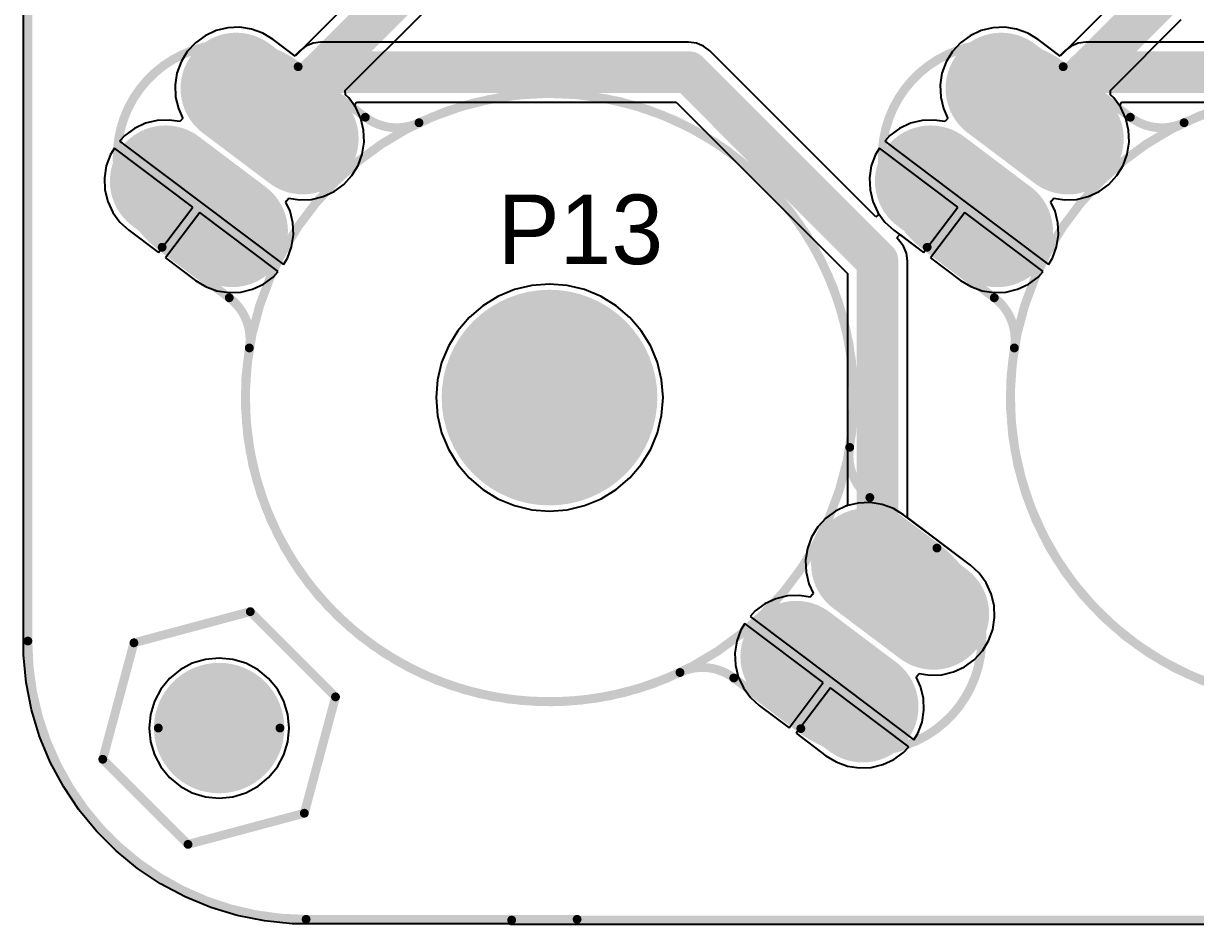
# Model space of a CAD drawing. Header units: millimetres. Extents: x -0.01 to 6.54, y 0.01 to 3.19.
# Drawn here: x -0.007 to 1.32, y 0.01 to 1.03 of the extents above; entities that cross this region are included whole.
import ezdxf

# ---------------------------------------------------------------- set-up
doc = ezdxf.new("R2010")
doc.units = ezdxf.units.MM
doc.header["$MEASUREMENT"] = 0
for name, color, linetype in [('BottomLayer', 5, 'Continuous'), ('BottomSolder', 6, 'Continuous'), ('Mechanical1', 6, 'Continuous'), ('MultiLayer', 9, 'Continuous'), ('PadHoleLayer', 156, 'Continuous'), ('TopLayer', 1, 'Continuous'), ('TopOverlay', 2, 'Continuous'), ('TopSolder', 216, 'Continuous'), ('ViaHoleLayer', 16, 'Continuous')]:
    doc.layers.add(name, color=color, linetype=linetype)

msp = doc.modelspace()

# ---------------------------------------------------------------- linework, layer by layer
at = {"layer": 'BottomLayer'}
for p, q in [((-0.0068, 0.331), (-0.0068, 2.6144)), ((0.2113, 1.0221), (0.1989, 1.0163)), ((0.2245, 1.0253), (0.2113, 1.0221)), ((0.2381, 1.0258), (0.2245, 1.0253)), ((0.2515, 1.0237), (0.2381, 1.0258)), ((0.2643, 1.0191), (0.2515, 1.0237)), ((1.0774, 1.0221), (1.0651, 1.0163)), ((1.0906, 1.0253), (1.0774, 1.0221)), ((1.1042, 1.0258), (1.0906, 1.0253)), ((1.1176, 1.0237), (1.1042, 1.0258)), ((1.1304, 1.0191), (1.1176, 1.0237)), ((0.1989, 1.0163), (0.1879, 1.0083)), ((0.2759, 1.012), (0.2643, 1.0191)), ((0.3005, 0.9934), (0.2759, 1.012)), ((0.33, 1.0089), (0.3212, 1.0078)), ((0.7463, 1.0089), (0.33, 1.0089)), ((0.755, 1.0078), (0.7463, 1.0089)), ((1.0651, 1.0163), (1.0541, 1.0083)), ((1.142, 1.012), (1.1304, 1.0191)), ((1.1666, 0.9934), (1.142, 1.012)), ((1.1961, 1.0089), (1.1874, 1.0078)), ((1.6124, 1.0089), (1.1961, 1.0089)), ((0.1787, 0.9983), (0.1716, 0.9867)), ((0.1879, 1.0083), (0.1787, 0.9983)), ((0.306, 0.999), (0.3005, 0.9934)), ((0.313, 1.0044), (0.306, 0.999)), ((0.3212, 1.0078), (0.313, 1.0044)), ((0.7584, 1.0064), (0.755, 1.0078)), ((0.7632, 1.0044), (0.7584, 1.0064)), ((0.7702, 0.999), (0.7632, 1.0044)), ((0.9581, 0.8111), (0.7702, 0.999)), ((1.0449, 0.9983), (1.0378, 0.9867)), ((1.0541, 1.0083), (1.0449, 0.9983)), ((1.1722, 0.999), (1.1666, 0.9934)), ((1.1792, 1.0044), (1.1722, 0.999)), ((1.1874, 1.0078), (1.1792, 1.0044)), ((0.1716, 0.9867), (0.167, 0.9739)), ((1.0378, 0.9867), (1.0331, 0.9739)), ((0.167, 0.9739), (0.1649, 0.9605)), ((1.0331, 0.9739), (1.031, 0.9605)), ((0.1649, 0.9605), (0.1654, 0.9469)), ((1.031, 0.9605), (1.0316, 0.9469)), ((0.1654, 0.9469), (0.1686, 0.9337)), ((1.0316, 0.9469), (1.0348, 0.9337)), ((0.1686, 0.9337), (0.1734, 0.9234)), ((0.3681, 0.9366), (0.3704, 0.9411)), ((0.3694, 0.9349), (0.3681, 0.9366)), ((0.3751, 0.9226), (0.3694, 0.9349)), ((0.3704, 0.9411), (0.7322, 0.9411)), ((0.7322, 0.9411), (0.9261, 0.7472)), ((1.0348, 0.9337), (1.0395, 0.9234)), ((1.2343, 0.9366), (1.2365, 0.9411)), ((1.2355, 0.9349), (1.2343, 0.9366)), ((1.2412, 0.9226), (1.2355, 0.9349)), ((1.2365, 0.9411), (1.5984, 0.9411)), ((0.1313, 0.9171), (0.1189, 0.9113)), ((0.1445, 0.9203), (0.1313, 0.9171)), ((0.1581, 0.9208), (0.1445, 0.9203)), ((0.1701, 0.919), (0.1581, 0.9208)), ((0.1728, 0.9219), (0.1701, 0.919)), ((0.1734, 0.9234), (0.1728, 0.9219)), ((0.3783, 0.9093), (0.3751, 0.9226)), ((0.9974, 0.9171), (0.9851, 0.9113)), ((1.0106, 0.9203), (0.9974, 0.9171)), ((1.0242, 0.9208), (1.0106, 0.9203)), ((1.0363, 0.919), (1.0242, 0.9208)), ((1.039, 0.9219), (1.0363, 0.919)), ((1.0395, 0.9234), (1.039, 0.9219)), ((1.2444, 0.9093), (1.2412, 0.9226)), ((0.1079, 0.9033), (0.1021, 0.897)), ((0.1189, 0.9113), (0.1079, 0.9033)), ((0.3789, 0.8958), (0.3783, 0.9093)), ((0.9741, 0.9033), (0.9683, 0.897)), ((0.9851, 0.9113), (0.9741, 0.9033)), ((1.245, 0.8958), (1.2444, 0.9093)), ((0.1021, 0.897), (0.1949, 0.8271)), ((0.3768, 0.8823), (0.3789, 0.8958)), ((0.9683, 0.897), (1.061, 0.8271)), ((1.2429, 0.8823), (1.245, 0.8958)), ((0.0916, 0.8817), (0.087, 0.8689)), ((0.0961, 0.889), (0.0916, 0.8817)), ((0.1849, 0.8221), (0.0961, 0.889)), ((0.3721, 0.8695), (0.3768, 0.8823)), ((0.9578, 0.8817), (0.9531, 0.8689)), ((0.9622, 0.889), (0.9578, 0.8817)), ((1.051, 0.8221), (0.9622, 0.889)), ((1.2382, 0.8695), (1.2429, 0.8823)), ((0.087, 0.8689), (0.0849, 0.8555)), ((0.365, 0.8579), (0.3721, 0.8695)), ((0.9531, 0.8689), (0.951, 0.8555)), ((1.2312, 0.8579), (1.2382, 0.8695)), ((0.0849, 0.8555), (0.0854, 0.8419)), ((0.3558, 0.8479), (0.365, 0.8579)), ((0.951, 0.8555), (0.9516, 0.8419)), ((1.2219, 0.8479), (1.2312, 0.8579)), ((0.0854, 0.8419), (0.0886, 0.8287)), ((0.3325, 0.8342), (0.3448, 0.8399)), ((0.3448, 0.8399), (0.3558, 0.8479)), ((0.9516, 0.8419), (0.9548, 0.8287)), ((1.1986, 0.8342), (1.211, 0.8399)), ((1.211, 0.8399), (1.2219, 0.8479)), ((0.0886, 0.8287), (0.0943, 0.8163)), ((0.1949, 0.8271), (0.2876, 0.7572)), ((0.2903, 0.8279), (0.2909, 0.8293)), ((0.2951, 0.8176), (0.2903, 0.8279)), ((0.2909, 0.8293), (0.2936, 0.8323)), ((0.2936, 0.8323), (0.3057, 0.8304)), ((0.3057, 0.8304), (0.3193, 0.831)), ((0.3193, 0.831), (0.3325, 0.8342)), ((0.9548, 0.8287), (0.9605, 0.8163)), ((1.061, 0.8271), (1.1538, 0.7572)), ((1.1565, 0.8279), (1.1571, 0.8293)), ((1.1612, 0.8176), (1.1565, 0.8279)), ((1.1571, 0.8293), (1.1598, 0.8323)), ((1.1598, 0.8323), (1.1718, 0.8304)), ((1.1718, 0.8304), (1.1854, 0.831)), ((1.1854, 0.831), (1.1986, 0.8342)), ((0.0943, 0.8163), (0.1024, 0.8053)), ((0.1461, 0.7707), (0.1849, 0.8221)), ((0.1928, 0.8161), (0.1541, 0.7647)), ((0.2816, 0.7492), (0.1928, 0.8161)), ((0.2983, 0.8043), (0.2951, 0.8176)), ((0.9619, 0.8144), (0.9581, 0.8111)), ((0.9605, 0.8163), (0.9619, 0.8144)), ((1.0123, 0.7707), (1.051, 0.8221)), ((1.059, 0.8161), (1.0202, 0.7647)), ((1.1477, 0.7492), (1.059, 0.8161)), ((1.1644, 0.8043), (1.1612, 0.8176)), ((0.1024, 0.8053), (0.1124, 0.7961)), ((0.2989, 0.7908), (0.2983, 0.8043)), ((1.165, 0.7908), (1.1644, 0.8043)), ((0.1124, 0.7961), (0.1461, 0.7707)), ((0.2968, 0.7773), (0.2989, 0.7908)), ((0.9819, 0.7873), (0.9852, 0.7911)), ((0.984, 0.7852), (0.9819, 0.7873)), ((0.9894, 0.7782), (0.984, 0.7852)), ((0.9852, 0.7911), (1.0123, 0.7707)), ((1.1629, 0.7773), (1.165, 0.7908)), ((0.2921, 0.7645), (0.2968, 0.7773)), ((0.9928, 0.77), (0.9894, 0.7782)), ((0.9939, 0.7613), (0.9928, 0.77)), ((1.1582, 0.7645), (1.1629, 0.7773)), ((0.1541, 0.7647), (0.1878, 0.7393)), ((0.2876, 0.7572), (0.2921, 0.7645)), ((0.9939, 0.4707), (0.9939, 0.7613)), ((1.0202, 0.7647), (1.054, 0.7393)), ((1.1538, 0.7572), (1.1582, 0.7645)), ((0.2758, 0.7429), (0.2816, 0.7492)), ((0.9261, 0.7472), (0.9261, 0.4842)), ((1.1419, 0.7429), (1.1477, 0.7492)), ((0.1878, 0.7393), (0.1994, 0.7322)), ((0.1994, 0.7322), (0.2122, 0.7275)), ((0.2525, 0.7292), (0.2648, 0.7349)), ((0.2648, 0.7349), (0.2758, 0.7429)), ((0.5687, 0.7335), (0.5491, 0.7288)), ((0.5888, 0.7351), (0.5687, 0.7335)), ((0.6089, 0.7335), (0.5888, 0.7351)), ((0.6285, 0.7288), (0.6089, 0.7335)), ((1.054, 0.7393), (1.0656, 0.7322)), ((1.0656, 0.7322), (1.0784, 0.7275)), ((1.1186, 0.7292), (1.131, 0.7349)), ((1.131, 0.7349), (1.1419, 0.7429)), ((0.2122, 0.7275), (0.2257, 0.7254)), ((0.2257, 0.7254), (0.2393, 0.726)), ((0.2393, 0.726), (0.2525, 0.7292)), ((0.5304, 0.7211), (0.5132, 0.7105)), ((0.5491, 0.7288), (0.5304, 0.7211)), ((0.6471, 0.7211), (0.6285, 0.7288)), ((0.6643, 0.7105), (0.6471, 0.7211)), ((1.0784, 0.7275), (1.0918, 0.7254)), ((1.0918, 0.7254), (1.1054, 0.726)), ((1.1054, 0.726), (1.1186, 0.7292)), ((0.5132, 0.7105), (0.4979, 0.6974)), ((0.6796, 0.6974), (0.6643, 0.7105)), ((0.4979, 0.6974), (0.4848, 0.6821)), ((0.6927, 0.6821), (0.6796, 0.6974)), ((0.4848, 0.6821), (0.4743, 0.6649)), ((0.7033, 0.6649), (0.6927, 0.6821)), ((0.4743, 0.6649), (0.4665, 0.6463)), ((0.711, 0.6463), (0.7033, 0.6649)), ((0.4665, 0.6463), (0.4618, 0.6267)), ((0.7157, 0.6267), (0.711, 0.6463)), ((0.4618, 0.6267), (0.4603, 0.6066)), ((0.7173, 0.6066), (0.7157, 0.6267)), ((0.4603, 0.6066), (0.4618, 0.5865)), ((0.7157, 0.5865), (0.7173, 0.6066)), ((0.4618, 0.5865), (0.4665, 0.5669)), ((0.711, 0.5669), (0.7157, 0.5865)), ((0.4665, 0.5669), (0.4743, 0.5482)), ((0.7033, 0.5482), (0.711, 0.5669)), ((0.4743, 0.5482), (0.4848, 0.531)), ((0.6927, 0.531), (0.7033, 0.5482)), ((0.4848, 0.531), (0.4979, 0.5157)), ((0.6796, 0.5157), (0.6927, 0.531)), ((0.4979, 0.5157), (0.5132, 0.5026)), ((0.6643, 0.5026), (0.6796, 0.5157)), ((0.5132, 0.5026), (0.5304, 0.4921)), ((0.5304, 0.4921), (0.5491, 0.4843)), ((0.6285, 0.4843), (0.6471, 0.4921)), ((0.6471, 0.4921), (0.6643, 0.5026)), ((0.5491, 0.4843), (0.5687, 0.4796)), ((0.5687, 0.4796), (0.5888, 0.4781)), ((0.5888, 0.4781), (0.6089, 0.4796)), ((0.6089, 0.4796), (0.6285, 0.4843)), ((0.9127, 0.4782), (0.9017, 0.4702)), ((0.9251, 0.4839), (0.9127, 0.4782)), ((0.9261, 0.4842), (0.9251, 0.4839)), ((0.9017, 0.4702), (0.8925, 0.4602)), ((1.0652, 0.417), (0.9939, 0.4707)), ((0.8925, 0.4602), (0.8854, 0.4486)), ((0.8854, 0.4486), (0.8808, 0.4358)), ((0.8808, 0.4358), (0.8787, 0.4224)), ((0.8787, 0.4224), (0.8792, 0.4088)), ((1.0752, 0.4078), (1.0652, 0.417)), ((0.8792, 0.4088), (0.8824, 0.3956)), ((1.0832, 0.3968), (1.0752, 0.4078)), ((0.8824, 0.3956), (0.8872, 0.3852)), ((0.8872, 0.3852), (0.8866, 0.3838)), ((1.0889, 0.3844), (1.0832, 0.3968)), ((0.8327, 0.3732), (0.8217, 0.3652)), ((0.8451, 0.3789), (0.8327, 0.3732)), ((0.8583, 0.3821), (0.8451, 0.3789)), ((0.8719, 0.3827), (0.8583, 0.3821)), ((0.8839, 0.3808), (0.8719, 0.3827)), ((0.8866, 0.3838), (0.8839, 0.3808)), ((1.0921, 0.3712), (1.0889, 0.3844)), ((0.8217, 0.3652), (0.8159, 0.3589)), ((0.8159, 0.3589), (0.9087, 0.289)), ((1.0927, 0.3576), (1.0921, 0.3712)), ((0.8099, 0.3509), (0.8054, 0.3436)), ((0.8987, 0.284), (0.8099, 0.3509)), ((1.0906, 0.3442), (1.0927, 0.3576)), ((0.8054, 0.3436), (0.8008, 0.3308)), ((1.0859, 0.3314), (1.0906, 0.3442)), ((-0.0068, 0.3153), (-0.0068, 0.331)), ((0.8008, 0.3308), (0.7987, 0.3174)), ((1.0696, 0.3098), (1.0788, 0.3198)), ((1.0788, 0.3198), (1.0859, 0.3314)), ((-0.0037, 0.284), (-0.0068, 0.3153)), ((0.1844, 0.3058), (0.1707, 0.2985)), ((0.1993, 0.3103), (0.1844, 0.3058)), ((0.2147, 0.3118), (0.1993, 0.3103)), ((0.2302, 0.3103), (0.2147, 0.3118)), ((0.2451, 0.3058), (0.2302, 0.3103)), ((0.2588, 0.2985), (0.2451, 0.3058)), ((0.7987, 0.3174), (0.7992, 0.3038)), ((1.0586, 0.3018), (1.0696, 0.3098)), ((0.1707, 0.2985), (0.1587, 0.2886)), ((0.2708, 0.2886), (0.2588, 0.2985)), ((0.7992, 0.3038), (0.8024, 0.2906)), ((1.0047, 0.2912), (1.0074, 0.2942)), ((1.0074, 0.2942), (1.0195, 0.2923)), ((1.0195, 0.2923), (1.0331, 0.2929)), ((1.0331, 0.2929), (1.0463, 0.2961)), ((1.0463, 0.2961), (1.0586, 0.3018)), ((0.0024, 0.2531), (-0.0037, 0.284)), ((0.1587, 0.2886), (0.1488, 0.2766)), ((0.2807, 0.2766), (0.2708, 0.2886)), ((0.8024, 0.2906), (0.8082, 0.2782)), ((0.8599, 0.2326), (0.8987, 0.284)), ((0.9087, 0.289), (1.0014, 0.2191)), ((1.0041, 0.2898), (1.0047, 0.2912)), ((1.0089, 0.2794), (1.0041, 0.2898)), ((1.0121, 0.2662), (1.0089, 0.2794)), ((0.1488, 0.2766), (0.1415, 0.2629)), ((0.288, 0.2629), (0.2807, 0.2766)), ((0.8082, 0.2782), (0.8162, 0.2672)), ((0.8162, 0.2672), (0.8262, 0.258)), ((0.9067, 0.278), (0.8679, 0.2266)), ((0.9954, 0.2111), (0.9067, 0.278)), ((1.0127, 0.2526), (1.0121, 0.2662)), ((0.0115, 0.223), (0.0024, 0.2531)), ((0.1415, 0.2629), (0.137, 0.248)), ((0.2925, 0.248), (0.288, 0.2629)), ((0.8262, 0.258), (0.8599, 0.2326)), ((1.0106, 0.2392), (1.0127, 0.2526)), ((0.137, 0.248), (0.1355, 0.2325)), ((0.294, 0.2325), (0.2925, 0.248)), ((1.0059, 0.2264), (1.0106, 0.2392)), ((0.1355, 0.2325), (0.137, 0.2171)), ((0.2925, 0.2171), (0.294, 0.2325)), ((0.8679, 0.2266), (0.9016, 0.2012)), ((1.0014, 0.2191), (1.0059, 0.2264)), ((0.0236, 0.194), (0.0115, 0.223)), ((0.137, 0.2171), (0.1415, 0.2022)), ((0.288, 0.2022), (0.2925, 0.2171)), ((0.1415, 0.2022), (0.1488, 0.1885)), ((0.2807, 0.1885), (0.288, 0.2022)), ((0.9016, 0.2012), (0.9133, 0.1941)), ((0.9786, 0.1968), (0.9896, 0.2048)), ((0.9896, 0.2048), (0.9954, 0.2111)), ((0.0384, 0.1663), (0.0236, 0.194)), ((0.1488, 0.1885), (0.1587, 0.1765)), ((0.2708, 0.1765), (0.2807, 0.1885)), ((0.9133, 0.1941), (0.926, 0.1894)), ((0.926, 0.1894), (0.9395, 0.1873)), ((0.9395, 0.1873), (0.9531, 0.1879)), ((0.9531, 0.1879), (0.9663, 0.1911)), ((0.9663, 0.1911), (0.9786, 0.1968)), ((0.1587, 0.1765), (0.1707, 0.1666)), ((0.2588, 0.1666), (0.2708, 0.1765)), ((0.0559, 0.1401), (0.0384, 0.1663)), ((0.1707, 0.1666), (0.1844, 0.1593)), ((0.1844, 0.1593), (0.1993, 0.1548)), ((0.2302, 0.1548), (0.2451, 0.1593)), ((0.2451, 0.1593), (0.2588, 0.1666)), ((0.1993, 0.1548), (0.2147, 0.1533)), ((0.2147, 0.1533), (0.2302, 0.1548)), ((0.0758, 0.1158), (0.0559, 0.1401)), ((0.098, 0.0936), (0.0758, 0.1158)), ((0.1223, 0.0737), (0.098, 0.0936)), ((0.1485, 0.0562), (0.1223, 0.0737)), ((0.1762, 0.0414), (0.1485, 0.0562)), ((0.2052, 0.0293), (0.1762, 0.0414)), ((0.2353, 0.0202), (0.2052, 0.0293)), ((0.2662, 0.0141), (0.2353, 0.0202)), ((0.2975, 0.011), (0.2662, 0.0141)), ((0.543, 0.011), (0.2975, 0.011)), ((0.5434, 0.0108), (0.543, 0.011)), ((0.544, 0.0104), (0.5434, 0.0108)), ((0.5448, 0.0102), (0.544, 0.0104)), ((0.5456, 0.0101), (0.5448, 0.0102)), ((1.99, 0.0101), (0.5456, 0.0101))]:
    msp.add_line(p, q, dxfattribs=at)
for points, const_width in [([(0.2341, 0.9566), (0.3096, 0.8997)], 0.1181), ([(1.1003, 0.9566), (1.1757, 0.8997)], 0.1181), ([(0.2831, 0.9281), (0.33, 0.975)], 0.0472), ([(0.33, 0.975), (0.7463, 0.975)], 0.0472), ([(0.7463, 0.975), (0.96, 0.7613)], 0.0472), ([(1.1493, 0.9281), (1.1961, 0.975)], 0.0472), ([(1.1961, 0.975), (1.6124, 0.975)], 0.0472), ([(0.2719, 0.9281), (0.2831, 0.9281)], 0.0472), ([(0.2719, 0.9267), (0.2719, 0.9281)], 0.0472), ([(1.138, 0.9267), (1.138, 0.9281)], 0.0472), ([(1.138, 0.9281), (1.1493, 0.9281)], 0.0472), ([(0.1541, 0.8516), (0.2296, 0.7947)], 0.1181), ([(1.0203, 0.8516), (1.0957, 0.7947)], 0.1181), ([(0.96, 0.4142), (0.96, 0.7613)], 0.0472), ([(1.0234, 0.3616), (0.9479, 0.4184)], 0.1181), ([(0.96, 0.4142), (0.9857, 0.3885)], 0.0472), ([(0.9434, 0.2566), (0.8679, 0.3134)], 0.1181)]:
    msp.add_lwpolyline(points, dxfattribs=dict(at, const_width=const_width))
for points, const_width in [([(0.2046, 0.9566, 1), (0.2637, 0.9566, 1)], 0.0591), ([(1.0707, 0.9566, 1), (1.1298, 0.9566, 1)], 0.0591), ([(0.3182, 0.975, 1), (0.3418, 0.975, 1)], 0.0236), ([(0.3182, 0.975, 1), (0.3418, 0.975, 1)], 0.0236), ([(0.7344, 0.975, 1), (0.7581, 0.975, 1)], 0.0236), ([(0.7344, 0.975, 1), (0.7581, 0.975, 1)], 0.0236), ([(1.1843, 0.975, 1), (1.208, 0.975, 1)], 0.0236), ([(1.1843, 0.975, 1), (1.208, 0.975, 1)], 0.0236), ([(0.2801, 0.8997, 1), (0.3391, 0.8997, 1)], 0.0591), ([(1.1462, 0.8997, 1), (1.2053, 0.8997, 1)], 0.0591), ([(0.2601, 0.9281, 1), (0.2837, 0.9281, 1)], 0.0236), ([(0.2601, 0.9281, 1), (0.2837, 0.9281, 1)], 0.0236), ([(0.2601, 0.9267, 1), (0.2837, 0.9267, 1)], 0.0236), ([(0.2713, 0.9281, 1), (0.2949, 0.9281, 1)], 0.0236), ([(0.2713, 0.9281, 1), (0.2949, 0.9281, 1)], 0.0236), ([(1.1262, 0.9281, 1), (1.1498, 0.9281, 1)], 0.0236), ([(1.1262, 0.9281, 1), (1.1498, 0.9281, 1)], 0.0236), ([(1.1262, 0.9267, 1), (1.1498, 0.9267, 1)], 0.0236), ([(1.1375, 0.9281, 1), (1.1611, 0.9281, 1)], 0.0236), ([(1.1375, 0.9281, 1), (1.1611, 0.9281, 1)], 0.0236), ([(0.1246, 0.8516, 1), (0.1837, 0.8516, 1)], 0.0591), ([(0.9907, 0.8516, 1), (1.0498, 0.8516, 1)], 0.0591), ([(0.2001, 0.7947, 1), (0.2591, 0.7947, 1)], 0.0591), ([(1.0662, 0.7947, 1), (1.1253, 0.7947, 1)], 0.0591), ([(0.9482, 0.7613, 1), (0.9718, 0.7613, 1)], 0.0236), ([(0.9482, 0.7613, 1), (0.9718, 0.7613, 1)], 0.0236), ([(0.5297, 0.6066, 1), (0.6478, 0.6066, 1)], 0.1181), ([(0.9184, 0.4184, 1), (0.9775, 0.4184, 1)], 0.0591), ([(0.9482, 0.4142, 1), (0.9718, 0.4142, 1)], 0.0236), ([(0.9482, 0.4142, 1), (0.9718, 0.4142, 1)], 0.0236), ([(0.9739, 0.3885, 1), (0.9975, 0.3885, 1)], 0.0236), ([(0.9939, 0.3616, 1), (1.0529, 0.3616, 1)], 0.0591), ([(0.8384, 0.3134, 1), (0.8975, 0.3134, 1)], 0.0591), ([(0.9139, 0.2566, 1), (0.9729, 0.2566, 1)], 0.0591), ([(0.1803, 0.2325, 1), (0.2492, 0.2325, 1)], 0.0689)]:
    msp.add_lwpolyline(points, format="xyb", close=True, dxfattribs=dict(at, const_width=const_width))
at = {"layer": 'BottomSolder', "const_width": 0.1261}
for points in [[(0.2341, 0.9566), (0.3096, 0.8997)], [(1.1003, 0.9566), (1.1757, 0.8997)], [(0.1541, 0.8516), (0.2296, 0.7947)], [(1.0203, 0.8516), (1.0957, 0.7947)], [(1.0234, 0.3616), (0.9479, 0.4184)], [(0.9434, 0.2566), (0.8679, 0.3134)]]:
    msp.add_lwpolyline(points, dxfattribs=at)
at = {"layer": 'BottomSolder'}
for points, const_width in [([(0.2026, 0.9566, 1), (0.2657, 0.9566, 1)], 0.0631), ([(1.0687, 0.9566, 1), (1.1318, 0.9566, 1)], 0.0631), ([(0.2781, 0.8997, 1), (0.3411, 0.8997, 1)], 0.0631), ([(1.1442, 0.8997, 1), (1.2073, 0.8997, 1)], 0.0631), ([(0.1226, 0.8516, 1), (0.1857, 0.8516, 1)], 0.0631), ([(0.9887, 0.8516, 1), (1.0518, 0.8516, 1)], 0.0631), ([(0.1981, 0.7947, 1), (0.2611, 0.7947, 1)], 0.0631), ([(1.0642, 0.7947, 1), (1.1273, 0.7947, 1)], 0.0631), ([(0.5277, 0.6066, 1), (0.6498, 0.6066, 1)], 0.1221), ([(0.9164, 0.4184, 1), (0.9795, 0.4184, 1)], 0.0631), ([(0.9919, 0.3616, 1), (1.0549, 0.3616, 1)], 0.0631), ([(0.8364, 0.3134, 1), (0.8995, 0.3134, 1)], 0.0631), ([(0.9119, 0.2566, 1), (0.9749, 0.2566, 1)], 0.0631), ([(0.1783, 0.2325, 1), (0.2512, 0.2325, 1)], 0.0729)]:
    msp.add_lwpolyline(points, format="xyb", close=True, dxfattribs=dict(at, const_width=const_width))
at = {"layer": 'Mechanical1', "const_width": 0.01}
for points in [[(-0.0018, 0.331), (-0.0018, 2.6144)], [(0.3132, 0.016), (0.62, 0.016)], [(0.5459, 0.0151), (1.99, 0.0151)]]:
    msp.add_lwpolyline(points, dxfattribs=at)
at = {"layer": 'Mechanical1', "const_width": 0.005}
for points in [[(-0.0043, 0.331, 1), (0.0007, 0.331, 1)], [(-0.0043, 0.331, 1), (0.0007, 0.331, 1)], [(0.3107, 0.016, 1), (0.3157, 0.016, 1)], [(0.3107, 0.016, 1), (0.3157, 0.016, 1)], [(0.5434, 0.0151, 1), (0.5484, 0.0151, 1)], [(0.6175, 0.016, 1), (0.6225, 0.016, 1)]]:
    msp.add_lwpolyline(points, format="xyb", close=True, dxfattribs=at)
at = {"layer": 'Mechanical1', "const_width": 0.01}
msp.add_lwpolyline([(0.3132, 0.016, -0.414214), (-0.0018, 0.331)], format="xyb", dxfattribs=at)
at = {"layer": 'MultiLayer', "const_width": 0.1181}
for points in [[(0.2341, 0.9566), (0.3096, 0.8997)], [(1.1003, 0.9566), (1.1757, 0.8997)], [(0.1541, 0.8516), (0.2296, 0.7947)], [(1.0203, 0.8516), (1.0957, 0.7947)], [(1.0234, 0.3616), (0.9479, 0.4184)], [(0.9434, 0.2566), (0.8679, 0.3134)]]:
    msp.add_lwpolyline(points, dxfattribs=at)
at = {"layer": 'MultiLayer'}
for points, const_width in [([(0.2046, 0.9566, 1), (0.2637, 0.9566, 1)], 0.0591), ([(1.0707, 0.9566, 1), (1.1298, 0.9566, 1)], 0.0591), ([(0.2801, 0.8997, 1), (0.3391, 0.8997, 1)], 0.0591), ([(1.1462, 0.8997, 1), (1.2053, 0.8997, 1)], 0.0591), ([(0.1246, 0.8516, 1), (0.1837, 0.8516, 1)], 0.0591), ([(0.9907, 0.8516, 1), (1.0498, 0.8516, 1)], 0.0591), ([(0.2001, 0.7947, 1), (0.2591, 0.7947, 1)], 0.0591), ([(1.0662, 0.7947, 1), (1.1253, 0.7947, 1)], 0.0591), ([(0.5297, 0.6066, 1), (0.6478, 0.6066, 1)], 0.1181), ([(0.9184, 0.4184, 1), (0.9775, 0.4184, 1)], 0.0591), ([(0.9939, 0.3616, 1), (1.0529, 0.3616, 1)], 0.0591), ([(0.8384, 0.3134, 1), (0.8975, 0.3134, 1)], 0.0591), ([(0.9139, 0.2566, 1), (0.9729, 0.2566, 1)], 0.0591), ([(0.1803, 0.2325, 1), (0.2492, 0.2325, 1)], 0.0689)]:
    msp.add_lwpolyline(points, format="xyb", close=True, dxfattribs=dict(at, const_width=const_width))
at = {"layer": 'PadHoleLayer', "const_width": 0.0197}
for points in [[(0.262, 0.9281, 1), (0.2817, 0.9281, 1)], [(1.1282, 0.9281, 1), (1.1478, 0.9281, 1)], [(0.182, 0.8231, 1), (0.2017, 0.8231, 1)], [(1.0482, 0.8231, 1), (1.0678, 0.8231, 1)], [(0.9758, 0.39, 1), (0.9955, 0.39, 1)], [(0.8958, 0.285, 1), (0.9155, 0.285, 1)]]:
    msp.add_lwpolyline(points, format="xyb", close=True, dxfattribs=at)
at = {"layer": 'TopLayer'}
for p, q in [((-0.0068, 0.331), (-0.0068, 2.6144)), ((0.3911, 1.0837), (0.3007, 0.9933)), ((1.2461, 1.0725), (1.1668, 0.9933)), ((0.3576, 0.9543), (0.449, 1.0457)), ((0.2113, 1.0221), (0.1989, 1.0163)), ((0.2245, 1.0253), (0.2113, 1.0221)), ((0.2381, 1.0258), (0.2245, 1.0253)), ((0.2515, 1.0237), (0.2381, 1.0258)), ((0.2643, 1.0191), (0.2515, 1.0237)), ((1.0774, 1.0221), (1.0651, 1.0163)), ((1.0906, 1.0253), (1.0774, 1.0221)), ((1.1042, 1.0258), (1.0906, 1.0253)), ((1.1176, 1.0237), (1.1042, 1.0258)), ((1.1304, 1.0191), (1.1176, 1.0237)), ((1.2237, 0.9543), (1.304, 1.0345)), ((0.1989, 1.0163), (0.1879, 1.0083)), ((0.2759, 1.012), (0.2643, 1.0191)), ((0.3007, 0.9933), (0.2759, 1.012)), ((1.0651, 1.0163), (1.0541, 1.0083)), ((1.142, 1.012), (1.1304, 1.0191)), ((1.1668, 0.9933), (1.142, 1.012)), ((0.1787, 0.9983), (0.1716, 0.9867)), ((0.1879, 1.0083), (0.1787, 0.9983)), ((1.0449, 0.9983), (1.0378, 0.9867)), ((1.0541, 1.0083), (1.0449, 0.9983)), ((0.1716, 0.9867), (0.167, 0.9739)), ((1.0378, 0.9867), (1.0331, 0.9739)), ((0.167, 0.9739), (0.1649, 0.9605)), ((1.0331, 0.9739), (1.031, 0.9605)), ((0.1649, 0.9605), (0.1654, 0.9469)), ((1.031, 0.9605), (1.0316, 0.9469)), ((0.1654, 0.9469), (0.1686, 0.9337)), ((0.3577, 0.9493), (0.3576, 0.9543)), ((0.3614, 0.9459), (0.3577, 0.9493)), ((0.3694, 0.9349), (0.3614, 0.9459)), ((1.0316, 0.9469), (1.0348, 0.9337)), ((1.2238, 0.9493), (1.2237, 0.9543)), ((1.2275, 0.9459), (1.2238, 0.9493)), ((1.2355, 0.9349), (1.2275, 0.9459)), ((0.1686, 0.9337), (0.1734, 0.9234)), ((0.3751, 0.9226), (0.3694, 0.9349)), ((1.0348, 0.9337), (1.0395, 0.9234)), ((1.2412, 0.9226), (1.2355, 0.9349)), ((0.1313, 0.9171), (0.1189, 0.9113)), ((0.1445, 0.9203), (0.1313, 0.9171)), ((0.1581, 0.9208), (0.1445, 0.9203)), ((0.1701, 0.919), (0.1581, 0.9208)), ((0.1728, 0.9219), (0.1701, 0.919)), ((0.1734, 0.9234), (0.1728, 0.9219)), ((0.3783, 0.9093), (0.3751, 0.9226)), ((0.9974, 0.9171), (0.9851, 0.9113)), ((1.0106, 0.9203), (0.9974, 0.9171)), ((1.0242, 0.9208), (1.0106, 0.9203)), ((1.0363, 0.919), (1.0242, 0.9208)), ((1.039, 0.9219), (1.0363, 0.919)), ((1.0395, 0.9234), (1.039, 0.9219)), ((1.2444, 0.9093), (1.2412, 0.9226)), ((0.1079, 0.9033), (0.1021, 0.897)), ((0.1189, 0.9113), (0.1079, 0.9033)), ((0.3789, 0.8958), (0.3783, 0.9093)), ((0.9741, 0.9033), (0.9683, 0.897)), ((0.9851, 0.9113), (0.9741, 0.9033)), ((1.245, 0.8958), (1.2444, 0.9093)), ((0.1021, 0.897), (0.1949, 0.8271)), ((0.3768, 0.8823), (0.3789, 0.8958)), ((0.9683, 0.897), (1.061, 0.8271)), ((1.2429, 0.8823), (1.245, 0.8958)), ((0.0916, 0.8817), (0.087, 0.8689)), ((0.0961, 0.889), (0.0916, 0.8817)), ((0.1849, 0.8221), (0.0961, 0.889)), ((0.3721, 0.8695), (0.3768, 0.8823)), ((0.9578, 0.8817), (0.9531, 0.8689)), ((0.9622, 0.889), (0.9578, 0.8817)), ((1.051, 0.8221), (0.9622, 0.889)), ((1.2382, 0.8695), (1.2429, 0.8823)), ((0.087, 0.8689), (0.0849, 0.8555)), ((0.365, 0.8579), (0.3721, 0.8695)), ((0.9531, 0.8689), (0.951, 0.8555)), ((1.2312, 0.8579), (1.2382, 0.8695)), ((0.0849, 0.8555), (0.0854, 0.8419)), ((0.3558, 0.8479), (0.365, 0.8579)), ((0.951, 0.8555), (0.9516, 0.8419)), ((1.2219, 0.8479), (1.2312, 0.8579)), ((0.0854, 0.8419), (0.0886, 0.8287)), ((0.3325, 0.8342), (0.3448, 0.8399)), ((0.3448, 0.8399), (0.3558, 0.8479)), ((0.9516, 0.8419), (0.9548, 0.8287)), ((1.1986, 0.8342), (1.211, 0.8399)), ((1.211, 0.8399), (1.2219, 0.8479)), ((0.0886, 0.8287), (0.0943, 0.8163)), ((0.1949, 0.8271), (0.2876, 0.7572)), ((0.2903, 0.8279), (0.2909, 0.8293)), ((0.2951, 0.8176), (0.2903, 0.8279)), ((0.2909, 0.8293), (0.2936, 0.8323)), ((0.2936, 0.8323), (0.3057, 0.8304)), ((0.3057, 0.8304), (0.3193, 0.831)), ((0.3193, 0.831), (0.3325, 0.8342)), ((0.9548, 0.8287), (0.9605, 0.8163)), ((1.061, 0.8271), (1.1538, 0.7572)), ((1.1565, 0.8279), (1.1571, 0.8293)), ((1.1612, 0.8176), (1.1565, 0.8279)), ((1.1571, 0.8293), (1.1598, 0.8323)), ((1.1598, 0.8323), (1.1718, 0.8304)), ((1.1718, 0.8304), (1.1854, 0.831)), ((1.1854, 0.831), (1.1986, 0.8342)), ((0.0943, 0.8163), (0.1024, 0.8053)), ((0.1461, 0.7707), (0.1849, 0.8221)), ((0.1928, 0.8161), (0.1541, 0.7647)), ((0.2816, 0.7492), (0.1928, 0.8161)), ((0.2983, 0.8043), (0.2951, 0.8176)), ((0.9605, 0.8163), (0.9685, 0.8053)), ((1.0123, 0.7707), (1.051, 0.8221)), ((1.059, 0.8161), (1.0202, 0.7647)), ((1.1477, 0.7492), (1.059, 0.8161)), ((1.1644, 0.8043), (1.1612, 0.8176)), ((0.1024, 0.8053), (0.1124, 0.7961)), ((0.2989, 0.7908), (0.2983, 0.8043)), ((0.9685, 0.8053), (0.9785, 0.7961)), ((1.165, 0.7908), (1.1644, 0.8043)), ((0.1124, 0.7961), (0.1461, 0.7707)), ((0.2968, 0.7773), (0.2989, 0.7908)), ((0.9785, 0.7961), (1.0123, 0.7707)), ((1.1629, 0.7773), (1.165, 0.7908)), ((0.2921, 0.7645), (0.2968, 0.7773)), ((1.1582, 0.7645), (1.1629, 0.7773)), ((0.1541, 0.7647), (0.1878, 0.7393)), ((0.2876, 0.7572), (0.2921, 0.7645)), ((1.0202, 0.7647), (1.054, 0.7393)), ((1.1538, 0.7572), (1.1582, 0.7645)), ((0.2758, 0.7429), (0.2816, 0.7492)), ((1.1419, 0.7429), (1.1477, 0.7492)), ((0.1878, 0.7393), (0.1994, 0.7322)), ((0.1994, 0.7322), (0.2122, 0.7275)), ((0.2525, 0.7292), (0.2648, 0.7349)), ((0.2648, 0.7349), (0.2758, 0.7429)), ((0.5687, 0.7335), (0.5491, 0.7288)), ((0.5888, 0.7351), (0.5687, 0.7335)), ((0.6089, 0.7335), (0.5888, 0.7351)), ((0.6285, 0.7288), (0.6089, 0.7335)), ((1.054, 0.7393), (1.0656, 0.7322)), ((1.0656, 0.7322), (1.0784, 0.7275)), ((1.1186, 0.7292), (1.131, 0.7349)), ((1.131, 0.7349), (1.1419, 0.7429)), ((0.2122, 0.7275), (0.2257, 0.7254)), ((0.2257, 0.7254), (0.2393, 0.726)), ((0.2393, 0.726), (0.2525, 0.7292)), ((0.5304, 0.7211), (0.5132, 0.7105)), ((0.5491, 0.7288), (0.5304, 0.7211)), ((0.6471, 0.7211), (0.6285, 0.7288)), ((0.6643, 0.7105), (0.6471, 0.7211)), ((1.0784, 0.7275), (1.0918, 0.7254)), ((1.0918, 0.7254), (1.1054, 0.726)), ((1.1054, 0.726), (1.1186, 0.7292)), ((0.5132, 0.7105), (0.4979, 0.6974)), ((0.6796, 0.6974), (0.6643, 0.7105)), ((0.4979, 0.6974), (0.4848, 0.6821)), ((0.6927, 0.6821), (0.6796, 0.6974)), ((0.4848, 0.6821), (0.4743, 0.6649)), ((0.7033, 0.6649), (0.6927, 0.6821)), ((0.4743, 0.6649), (0.4665, 0.6463)), ((0.711, 0.6463), (0.7033, 0.6649)), ((0.4665, 0.6463), (0.4618, 0.6267)), ((0.7157, 0.6267), (0.711, 0.6463)), ((0.4618, 0.6267), (0.4603, 0.6066)), ((0.7173, 0.6066), (0.7157, 0.6267)), ((0.4603, 0.6066), (0.4618, 0.5865)), ((0.7157, 0.5865), (0.7173, 0.6066)), ((0.4618, 0.5865), (0.4665, 0.5669)), ((0.711, 0.5669), (0.7157, 0.5865)), ((0.4665, 0.5669), (0.4743, 0.5482)), ((0.7033, 0.5482), (0.711, 0.5669)), ((0.4743, 0.5482), (0.4848, 0.531)), ((0.6927, 0.531), (0.7033, 0.5482)), ((0.4848, 0.531), (0.4979, 0.5157)), ((0.6796, 0.5157), (0.6927, 0.531)), ((0.4979, 0.5157), (0.5132, 0.5026)), ((0.6643, 0.5026), (0.6796, 0.5157)), ((0.5132, 0.5026), (0.5304, 0.4921)), ((0.5304, 0.4921), (0.5491, 0.4843)), ((0.6285, 0.4843), (0.6471, 0.4921)), ((0.6471, 0.4921), (0.6643, 0.5026)), ((0.5491, 0.4843), (0.5687, 0.4796)), ((0.5687, 0.4796), (0.5888, 0.4781)), ((0.5888, 0.4781), (0.6089, 0.4796)), ((0.6089, 0.4796), (0.6285, 0.4843)), ((0.9127, 0.4782), (0.9017, 0.4702)), ((0.9251, 0.4839), (0.9127, 0.4782)), ((0.9383, 0.4871), (0.9251, 0.4839)), ((0.9519, 0.4877), (0.9383, 0.4871)), ((0.9653, 0.4856), (0.9519, 0.4877)), ((0.9781, 0.4809), (0.9653, 0.4856)), ((0.9897, 0.4738), (0.9781, 0.4809)), ((0.9017, 0.4702), (0.8925, 0.4602)), ((1.0652, 0.417), (0.9897, 0.4738)), ((0.8925, 0.4602), (0.8854, 0.4486)), ((0.8854, 0.4486), (0.8808, 0.4358)), ((0.8808, 0.4358), (0.8787, 0.4224)), ((0.8787, 0.4224), (0.8792, 0.4088)), ((1.0752, 0.4078), (1.0652, 0.417)), ((0.8792, 0.4088), (0.8824, 0.3956)), ((1.0832, 0.3968), (1.0752, 0.4078)), ((0.8824, 0.3956), (0.8872, 0.3852)), ((0.8872, 0.3852), (0.8866, 0.3838)), ((1.0889, 0.3844), (1.0832, 0.3968)), ((0.8327, 0.3732), (0.8217, 0.3652)), ((0.8451, 0.3789), (0.8327, 0.3732)), ((0.8583, 0.3821), (0.8451, 0.3789)), ((0.8719, 0.3827), (0.8583, 0.3821)), ((0.8839, 0.3808), (0.8719, 0.3827)), ((0.8866, 0.3838), (0.8839, 0.3808)), ((1.0921, 0.3712), (1.0889, 0.3844)), ((0.8217, 0.3652), (0.8159, 0.3589)), ((0.8159, 0.3589), (0.9087, 0.289)), ((1.0927, 0.3576), (1.0921, 0.3712)), ((0.8099, 0.3509), (0.8054, 0.3436)), ((0.8987, 0.284), (0.8099, 0.3509)), ((1.0906, 0.3442), (1.0927, 0.3576)), ((0.8054, 0.3436), (0.8008, 0.3308)), ((1.0859, 0.3314), (1.0906, 0.3442)), ((-0.0068, 0.3153), (-0.0068, 0.331)), ((0.8008, 0.3308), (0.7987, 0.3174)), ((1.0696, 0.3098), (1.0788, 0.3198)), ((1.0788, 0.3198), (1.0859, 0.3314)), ((-0.0037, 0.284), (-0.0068, 0.3153)), ((0.1844, 0.3058), (0.1707, 0.2985)), ((0.1993, 0.3103), (0.1844, 0.3058)), ((0.2147, 0.3118), (0.1993, 0.3103)), ((0.2302, 0.3103), (0.2147, 0.3118)), ((0.2451, 0.3058), (0.2302, 0.3103)), ((0.2588, 0.2985), (0.2451, 0.3058)), ((0.7987, 0.3174), (0.7992, 0.3038)), ((1.0586, 0.3018), (1.0696, 0.3098)), ((0.1707, 0.2985), (0.1587, 0.2886)), ((0.2708, 0.2886), (0.2588, 0.2985)), ((0.7992, 0.3038), (0.8024, 0.2906)), ((1.0047, 0.2912), (1.0074, 0.2942)), ((1.0074, 0.2942), (1.0195, 0.2923)), ((1.0195, 0.2923), (1.0331, 0.2929)), ((1.0331, 0.2929), (1.0463, 0.2961)), ((1.0463, 0.2961), (1.0586, 0.3018)), ((0.0024, 0.2531), (-0.0037, 0.284)), ((0.1587, 0.2886), (0.1488, 0.2766)), ((0.2807, 0.2766), (0.2708, 0.2886)), ((0.8024, 0.2906), (0.8082, 0.2782)), ((0.8599, 0.2326), (0.8987, 0.284)), ((0.9087, 0.289), (1.0014, 0.2191)), ((1.0041, 0.2898), (1.0047, 0.2912)), ((1.0089, 0.2794), (1.0041, 0.2898)), ((1.0121, 0.2662), (1.0089, 0.2794)), ((0.1488, 0.2766), (0.1415, 0.2629)), ((0.288, 0.2629), (0.2807, 0.2766)), ((0.8082, 0.2782), (0.8162, 0.2672)), ((0.8162, 0.2672), (0.8262, 0.258)), ((0.9067, 0.278), (0.8679, 0.2266)), ((0.9954, 0.2111), (0.9067, 0.278)), ((1.0127, 0.2526), (1.0121, 0.2662)), ((0.0115, 0.223), (0.0024, 0.2531)), ((0.1415, 0.2629), (0.137, 0.248)), ((0.2925, 0.248), (0.288, 0.2629)), ((0.8262, 0.258), (0.8599, 0.2326)), ((1.0106, 0.2392), (1.0127, 0.2526)), ((0.137, 0.248), (0.1355, 0.2325)), ((0.294, 0.2325), (0.2925, 0.248)), ((1.0059, 0.2264), (1.0106, 0.2392)), ((0.1355, 0.2325), (0.137, 0.2171)), ((0.2925, 0.2171), (0.294, 0.2325)), ((0.8679, 0.2266), (0.9016, 0.2012)), ((1.0014, 0.2191), (1.0059, 0.2264)), ((0.0236, 0.194), (0.0115, 0.223)), ((0.137, 0.2171), (0.1415, 0.2022)), ((0.288, 0.2022), (0.2925, 0.2171)), ((0.1415, 0.2022), (0.1488, 0.1885)), ((0.2807, 0.1885), (0.288, 0.2022)), ((0.9016, 0.2012), (0.9133, 0.1941)), ((0.9786, 0.1968), (0.9896, 0.2048)), ((0.9896, 0.2048), (0.9954, 0.2111)), ((0.0384, 0.1663), (0.0236, 0.194)), ((0.1488, 0.1885), (0.1587, 0.1765)), ((0.2708, 0.1765), (0.2807, 0.1885)), ((0.9133, 0.1941), (0.926, 0.1894)), ((0.926, 0.1894), (0.9395, 0.1873)), ((0.9395, 0.1873), (0.9531, 0.1879)), ((0.9531, 0.1879), (0.9663, 0.1911)), ((0.9663, 0.1911), (0.9786, 0.1968)), ((0.1587, 0.1765), (0.1707, 0.1666)), ((0.2588, 0.1666), (0.2708, 0.1765)), ((0.0559, 0.1401), (0.0384, 0.1663)), ((0.1707, 0.1666), (0.1844, 0.1593)), ((0.1844, 0.1593), (0.1993, 0.1548)), ((0.2302, 0.1548), (0.2451, 0.1593)), ((0.2451, 0.1593), (0.2588, 0.1666)), ((0.1993, 0.1548), (0.2147, 0.1533)), ((0.2147, 0.1533), (0.2302, 0.1548)), ((0.0758, 0.1158), (0.0559, 0.1401)), ((0.098, 0.0936), (0.0758, 0.1158)), ((0.1223, 0.0737), (0.098, 0.0936)), ((0.1485, 0.0562), (0.1223, 0.0737)), ((0.1762, 0.0414), (0.1485, 0.0562)), ((0.2052, 0.0293), (0.1762, 0.0414)), ((0.2353, 0.0202), (0.2052, 0.0293)), ((0.2662, 0.0141), (0.2353, 0.0202)), ((0.2975, 0.011), (0.2662, 0.0141)), ((0.543, 0.011), (0.2975, 0.011)), ((0.5434, 0.0108), (0.543, 0.011)), ((0.544, 0.0104), (0.5434, 0.0108)), ((0.5448, 0.0102), (0.544, 0.0104)), ((0.5456, 0.0101), (0.5448, 0.0102)), ((1.99, 0.0101), (0.5456, 0.0101))]:
    msp.add_line(p, q, dxfattribs=at)
for points, const_width in [([(0.2785, 0.9231), (0.425, 1.0696)], 0.0472), ([(1.1446, 0.9231), (1.28, 1.0585)], 0.0472), ([(0.2341, 0.9566), (0.3096, 0.8997)], 0.1181), ([(1.1003, 0.9566), (1.1757, 0.8997)], 0.1181), ([(1.133, 0.9231), (1.1446, 0.9231)], 0.0472), ([(0.1541, 0.8516), (0.2296, 0.7947)], 0.1181), ([(1.0203, 0.8516), (1.0957, 0.7947)], 0.1181), ([(1.0234, 0.3616), (0.9479, 0.4184)], 0.1181), ([(0.9434, 0.2566), (0.8679, 0.3134)], 0.1181)]:
    msp.add_lwpolyline(points, dxfattribs=dict(at, const_width=const_width))
for points, const_width in [([(0.2046, 0.9566, 1), (0.2637, 0.9566, 1)], 0.0591), ([(1.0707, 0.9566, 1), (1.1298, 0.9566, 1)], 0.0591), ([(0.2801, 0.8997, 1), (0.3391, 0.8997, 1)], 0.0591), ([(1.1462, 0.8997, 1), (1.2053, 0.8997, 1)], 0.0591), ([(0.2667, 0.9231, 1), (0.2903, 0.9231, 1)], 0.0236), ([(1.1212, 0.9231, 1), (1.1448, 0.9231, 1)], 0.0236), ([(1.1328, 0.9231, 1), (1.1564, 0.9231, 1)], 0.0236), ([(1.1328, 0.9231, 1), (1.1564, 0.9231, 1)], 0.0236), ([(0.1246, 0.8516, 1), (0.1837, 0.8516, 1)], 0.0591), ([(0.9907, 0.8516, 1), (1.0498, 0.8516, 1)], 0.0591), ([(0.2001, 0.7947, 1), (0.2591, 0.7947, 1)], 0.0591), ([(1.0662, 0.7947, 1), (1.1253, 0.7947, 1)], 0.0591), ([(0.5297, 0.6066, 1), (0.6478, 0.6066, 1)], 0.1181), ([(0.9184, 0.4184, 1), (0.9775, 0.4184, 1)], 0.0591), ([(0.9939, 0.3616, 1), (1.0529, 0.3616, 1)], 0.0591), ([(0.8384, 0.3134, 1), (0.8975, 0.3134, 1)], 0.0591), ([(0.9139, 0.2566, 1), (0.9729, 0.2566, 1)], 0.0591), ([(0.1803, 0.2325, 1), (0.2492, 0.2325, 1)], 0.0689)]:
    msp.add_lwpolyline(points, format="xyb", close=True, dxfattribs=dict(at, const_width=const_width))
at = {"layer": 'TopOverlay', "const_width": 0.01}
for points in [[(0.1502, 0.7768, -1), (0.3042, 0.9812)], [(1.0163, 0.7768, -1), (1.1703, 0.9812)], [(0.441, 0.9178, -4.070095), (0.2489, 0.6628)], [(0.7365, 0.2954, -4.070095), (0.9286, 0.5503)], [(1.3072, 0.9178, -4.070095), (1.115, 0.6628)], [(1.6026, 0.2954, -4.070095), (1.7948, 0.5503)], [(0.441, 0.9178, -0.279169), (0.3802, 0.924)], [(1.3072, 0.9178, -0.279169), (1.2463, 0.924)], [(0.2262, 0.7196, -0.279169), (0.2489, 0.6628)], [(1.0923, 0.7196, -0.279169), (1.115, 0.6628)], [(0.9514, 0.4935, -0.279169), (0.9286, 0.5503)], [(1.0274, 0.4363, -1), (0.8733, 0.2319)], [(0.7365, 0.2954, -0.279169), (0.7974, 0.2892)]]:
    msp.add_lwpolyline(points, format="xyb", dxfattribs=at)
for points in [[(0.3042, 0.9812), (0.3802, 0.924)], [(1.1703, 0.9812), (1.2463, 0.924)], [(0.1502, 0.7768), (0.2262, 0.7196)], [(1.0163, 0.7768), (1.0923, 0.7196)], [(0.9514, 0.4935), (1.0274, 0.4363)], [(0.1183, 0.329), (0.25, 0.3643)], [(0.25, 0.3643), (0.3465, 0.2678)], [(0.083, 0.1972), (0.1183, 0.329)], [(0.7974, 0.2892), (0.8733, 0.2319)], [(0.3112, 0.1361), (0.3465, 0.2678)], [(0.083, 0.1972), (0.1795, 0.1008)], [(0.1795, 0.1008), (0.3112, 0.1361)]]:
    msp.add_lwpolyline(points, dxfattribs=at)
at = {"layer": 'TopOverlay'}
for points, const_width in [([(0.3017, 0.9812, 1), (0.3067, 0.9812, 1)], 0.005), ([(0.3017, 0.9812, 1), (0.3067, 0.9812, 1)], 0.005), ([(1.1678, 0.9812, 1), (1.1728, 0.9812, 1)], 0.005), ([(1.1678, 0.9812, 1), (1.1728, 0.9812, 1)], 0.005), ([(0.3777, 0.924, 1), (0.3827, 0.924, 1)], 0.005), ([(0.3777, 0.924, 1), (0.3827, 0.924, 1)], 0.005), ([(1.2438, 0.924, 1), (1.2488, 0.924, 1)], 0.005), ([(1.2438, 0.924, 1), (1.2488, 0.924, 1)], 0.005), ([(0.4385, 0.9178, 1), (0.4435, 0.9178, 1)], 0.005), ([(0.4385, 0.9178, 1), (0.4435, 0.9178, 1)], 0.005), ([(1.3047, 0.9178, 1), (1.3097, 0.9178, 1)], 0.005), ([(1.3047, 0.9178, 1), (1.3097, 0.9178, 1)], 0.005), ([(0.1477, 0.7768, 1), (0.1527, 0.7768, 1)], 0.005), ([(0.1477, 0.7768, 1), (0.1527, 0.7768, 1)], 0.005), ([(1.0138, 0.7768, 1), (1.0188, 0.7768, 1)], 0.005), ([(1.0138, 0.7768, 1), (1.0188, 0.7768, 1)], 0.005), ([(0.2237, 0.7196, 1), (0.2287, 0.7196, 1)], 0.005), ([(0.2237, 0.7196, 1), (0.2287, 0.7196, 1)], 0.005), ([(1.0898, 0.7196, 1), (1.0948, 0.7196, 1)], 0.005), ([(1.0898, 0.7196, 1), (1.0948, 0.7196, 1)], 0.005), ([(0.2464, 0.6628, 1), (0.2514, 0.6628, 1)], 0.005), ([(0.2464, 0.6628, 1), (0.2514, 0.6628, 1)], 0.005), ([(1.1125, 0.6628, 1), (1.1175, 0.6628, 1)], 0.005), ([(1.1125, 0.6628, 1), (1.1175, 0.6628, 1)], 0.005), ([(0.9261, 0.5503, 1), (0.9311, 0.5503, 1)], 0.005), ([(0.9261, 0.5503, 1), (0.9311, 0.5503, 1)], 0.005), ([(0.9489, 0.4935, 1), (0.9539, 0.4935, 1)], 0.005), ([(0.9489, 0.4935, 1), (0.9539, 0.4935, 1)], 0.005), ([(1.0249, 0.4363, 1), (1.0299, 0.4363, 1)], 0.005), ([(1.0249, 0.4363, 1), (1.0299, 0.4363, 1)], 0.005), ([(0.2475, 0.3643, 1), (0.2525, 0.3643, 1)], 0.005), ([(0.2475, 0.3643, 1), (0.2525, 0.3643, 1)], 0.005), ([(0.1158, 0.329, 1), (0.1208, 0.329, 1)], 0.005), ([(0.1158, 0.329, 1), (0.1208, 0.329, 1)], 0.005), ([(0.2836, 0.2325, 1), (0.1459, 0.2325, 1)], 0.01), ([(0.734, 0.2954, 1), (0.739, 0.2954, 1)], 0.005), ([(0.734, 0.2954, 1), (0.739, 0.2954, 1)], 0.005), ([(0.7949, 0.2892, 1), (0.7999, 0.2892, 1)], 0.005), ([(0.7949, 0.2892, 1), (0.7999, 0.2892, 1)], 0.005), ([(0.344, 0.2678, 1), (0.349, 0.2678, 1)], 0.005), ([(0.344, 0.2678, 1), (0.349, 0.2678, 1)], 0.005), ([(0.1434, 0.2325, 1), (0.1484, 0.2325, 1)], 0.005), ([(0.2811, 0.2325, 1), (0.2861, 0.2325, 1)], 0.005), ([(0.8708, 0.2319, 1), (0.8758, 0.2319, 1)], 0.005), ([(0.8708, 0.2319, 1), (0.8758, 0.2319, 1)], 0.005), ([(0.0805, 0.1972, 1), (0.0855, 0.1972, 1)], 0.005), ([(0.0805, 0.1972, 1), (0.0855, 0.1972, 1)], 0.005), ([(0.3087, 0.1361, 1), (0.3137, 0.1361, 1)], 0.005), ([(0.3087, 0.1361, 1), (0.3137, 0.1361, 1)], 0.005), ([(0.177, 0.1008, 1), (0.182, 0.1008, 1)], 0.005), ([(0.177, 0.1008, 1), (0.182, 0.1008, 1)], 0.005)]:
    msp.add_lwpolyline(points, format="xyb", close=True, dxfattribs=dict(at, const_width=const_width))
at = {"layer": 'TopSolder', "const_width": 0.1261}
for points in [[(0.2341, 0.9566), (0.3096, 0.8997)], [(1.1003, 0.9566), (1.1757, 0.8997)], [(0.1541, 0.8516), (0.2296, 0.7947)], [(1.0203, 0.8516), (1.0957, 0.7947)], [(1.0234, 0.3616), (0.9479, 0.4184)], [(0.9434, 0.2566), (0.8679, 0.3134)]]:
    msp.add_lwpolyline(points, dxfattribs=at)
at = {"layer": 'TopSolder'}
for points, const_width in [([(0.2026, 0.9566, 1), (0.2657, 0.9566, 1)], 0.0631), ([(1.0687, 0.9566, 1), (1.1318, 0.9566, 1)], 0.0631), ([(0.2781, 0.8997, 1), (0.3411, 0.8997, 1)], 0.0631), ([(1.1442, 0.8997, 1), (1.2073, 0.8997, 1)], 0.0631), ([(0.1226, 0.8516, 1), (0.1857, 0.8516, 1)], 0.0631), ([(0.9887, 0.8516, 1), (1.0518, 0.8516, 1)], 0.0631), ([(0.1981, 0.7947, 1), (0.2611, 0.7947, 1)], 0.0631), ([(1.0642, 0.7947, 1), (1.1273, 0.7947, 1)], 0.0631), ([(0.5277, 0.6066, 1), (0.6498, 0.6066, 1)], 0.1221), ([(0.9164, 0.4184, 1), (0.9795, 0.4184, 1)], 0.0631), ([(0.9919, 0.3616, 1), (1.0549, 0.3616, 1)], 0.0631), ([(0.8364, 0.3134, 1), (0.8995, 0.3134, 1)], 0.0631), ([(0.9119, 0.2566, 1), (0.9749, 0.2566, 1)], 0.0631), ([(0.1783, 0.2325, 1), (0.2512, 0.2325, 1)], 0.0729)]:
    msp.add_lwpolyline(points, format="xyb", close=True, dxfattribs=dict(at, const_width=const_width))
at = {"layer": 'ViaHoleLayer'}
for points, const_width in [([(0.5297, 0.6066, 1), (0.6478, 0.6066, 1)], 0.1181), ([(0.1803, 0.2325, 1), (0.2492, 0.2325, 1)], 0.0689)]:
    msp.add_lwpolyline(points, format="xyb", close=True, dxfattribs=dict(at, const_width=const_width))

# ---------------------------------------------------------------- texts
at = {"layer": 'TopOverlay'}
msp.add_text('P13', height=0.07874, rotation=360, dxfattribs=at).set_placement((0.53, 0.7577))

doc.saveas('drawing.dxf')
